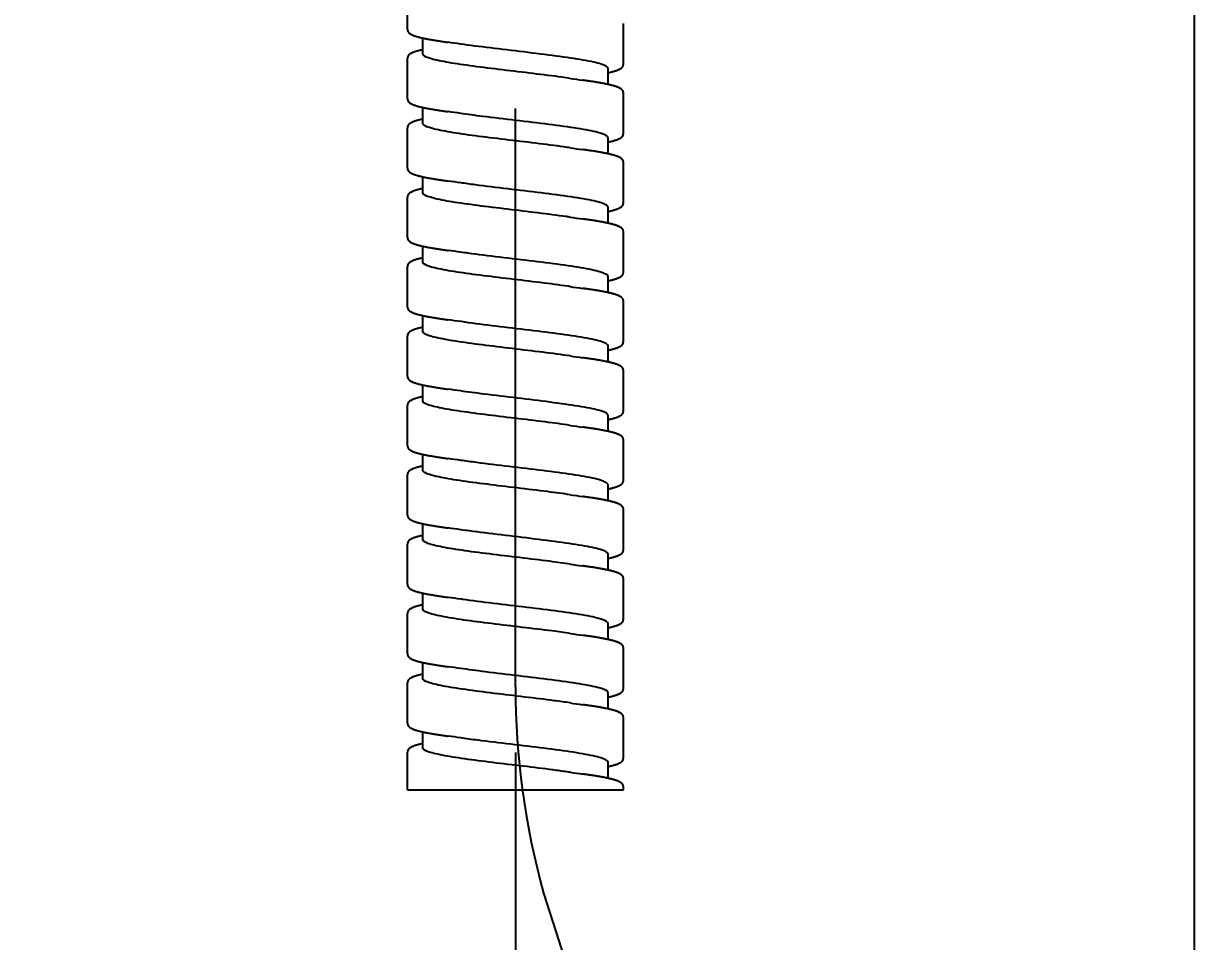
# Model space of a CAD drawing. Header units: millimetres. Extents: x 12827 to 13247, y 6457 to 7051.
# Drawn here: x 12968.85 to 12984.14, y 6564.53 to 6576.44 of the extents above; entities that cross this region are included whole.
import ezdxf

# ---------------------------------------------------------------- set-up
doc = ezdxf.new("R2010")
doc.units = ezdxf.units.MM
doc.header["$LTSCALE"] = 10
doc.linetypes.add('CENTER2', pattern=[1.125, 0.75, -0.125, 0.125, -0.125])
doc.layers.add('CENTER', color=1, linetype='CENTER2')
doc.layers.add('DWG', color=7, linetype='Continuous')
doc.styles.add('GHS', font='romans.shx', dxfattribs={"height": 3.5, "bigfont": 'ghs.shx'})
doc.dimstyles.new('LEE', dxfattribs={"dimtxt": 3.5, "dimasz": 3.5, "dimexe": 2, "dimexo": 1, "dimgap": 1, "dimtad": 1, "dimdec": 4, "dimdsep": 46, "dimtxsty": 'GHS', "dimcen": 0, "dimclrd": 2, "dimclre": 2, "dimclrt": 2, "dimadec": 0, "dimazin": 0, "dimtfac": 1, "dimtdec": 4, "dimtmove": 0, "dimatfit": 3, "dimfxl": 0, "dimlwd": -1, "dimlwe": -1, "dimarcsym": 0})

# ---------------------------------------------------------------- blocks, each defined once
blk = doc.blocks.new('A$C73EE1291')
at = {"layer": 'DWG'}
for p, q in [((23.154, 39.278), (23.154, 39.804)), ((25.954, 38.828), (25.954, 39.354)), ((23.354, 38.959), (23.354, 39.167)), ((23.154, 38.378), (23.154, 38.904)), ((25.754, 38.565), (25.754, 38.774)), ((25.954, 37.928), (25.954, 38.454)), ((23.354, 38.059), (23.354, 38.267)), ((23.154, 37.478), (23.154, 38.004)), ((25.754, 37.665), (25.754, 37.874)), ((25.954, 37.028), (25.954, 37.554)), ((23.354, 37.159), (23.354, 37.367)), ((23.154, 36.578), (23.154, 37.104)), ((25.754, 36.765), (25.754, 36.974)), ((25.954, 36.128), (25.954, 36.654)), ((23.354, 36.259), (23.354, 36.467)), ((23.154, 35.678), (23.154, 36.204)), ((25.754, 35.865), (25.754, 36.074)), ((25.954, 35.228), (25.954, 35.754)), ((23.354, 35.359), (23.354, 35.567)), ((23.154, 34.778), (23.154, 35.304)), ((25.754, 34.965), (25.754, 35.174)), ((25.954, 34.328), (25.954, 34.854)), ((23.354, 34.459), (23.354, 34.667)), ((23.154, 33.878), (23.154, 34.404)), ((25.754, 34.065), (25.754, 34.274)), ((25.954, 33.428), (25.954, 33.954)), ((23.354, 33.559), (23.354, 33.767)), ((23.154, 32.978), (23.154, 33.504)), ((25.754, 33.165), (25.754, 33.374)), ((25.954, 32.528), (25.954, 33.054)), ((23.354, 32.659), (23.354, 32.867)), ((23.154, 32.078), (23.154, 32.604)), ((25.754, 32.265), (25.754, 32.474)), ((25.954, 31.628), (25.954, 32.154)), ((23.354, 31.759), (23.354, 31.967)), ((23.154, 31.178), (23.154, 31.704)), ((25.754, 31.365), (25.754, 31.574)), ((25.954, 30.728), (25.954, 31.254)), ((23.354, 30.859), (23.354, 31.067)), ((23.154, 30.278), (23.154, 30.804)), ((25.754, 30.465), (25.754, 30.674)), ((25.954, 29.828), (25.954, 30.354)), ((23.354, 29.959), (23.354, 30.167)), ((23.154, 29.416), (23.154, 29.904)), ((25.754, 29.565), (25.754, 29.774)), ((23.154, 29.416), (25.954, 29.416)), ((25.954, 29.416), (25.954, 29.454))]:
    blk.add_line(p, q, dxfattribs=at)
for centre, start, end in [((21.664, 24.322), 81.6011, 82.2336), ((27.443, 53.41), 261.6011, 262.2336), ((21.664, 23.422), 81.6011, 82.2336), ((27.443, 52.51), 261.6011, 262.2336), ((21.664, 22.522), 81.6011, 82.2336), ((27.443, 51.61), 261.6011, 262.2336), ((21.664, 21.622), 81.6011, 82.2336), ((27.443, 50.71), 261.6011, 262.2336), ((21.664, 20.722), 81.6011, 82.2336), ((27.443, 49.81), 261.6011, 262.2336), ((21.664, 19.822), 81.6011, 82.2336), ((27.443, 48.91), 261.6011, 262.2336), ((21.664, 18.922), 81.6011, 82.2336), ((27.443, 48.01), 261.6011, 262.2336), ((21.664, 18.022), 81.6011, 82.2336), ((27.443, 47.11), 261.6011, 262.2336), ((21.664, 17.122), 81.6011, 82.2336), ((27.443, 46.21), 261.6011, 262.2336), ((21.664, 16.222), 81.6011, 82.2336), ((27.443, 45.31), 261.6011, 262.2336), ((21.664, 15.322), 81.6011, 82.2336), ((27.443, 44.41), 261.6011, 262.2336)]:
    blk.add_arc(centre, 14.927, start, end, dxfattribs=at)
for points, degree, knots in [([(23.154, 39.278), (23.154, 39.271), (23.156, 39.264), (23.158, 39.258), (23.16, 39.252), (23.163, 39.247), (23.167, 39.242), (23.171, 39.237), (23.177, 39.231), (23.183, 39.226), (23.19, 39.221), (23.197, 39.217), (23.204, 39.213), (23.215, 39.208), (23.226, 39.203), (23.239, 39.198), (23.252, 39.194), (23.266, 39.189), (23.281, 39.185), (23.297, 39.18), (23.314, 39.176), (23.332, 39.172), (23.351, 39.167), (23.371, 39.163), (23.391, 39.159), (23.411, 39.155), (23.431, 39.151), (23.453, 39.148), (23.476, 39.144), (23.499, 39.14), (23.523, 39.136), (23.548, 39.132), (23.573, 39.128), (23.599, 39.124), (23.626, 39.12), (23.653, 39.116), (23.681, 39.112)], 1, [0, 0, 0.098664, 0.197327, 0.295991, 0.394654, 0.493318, 0.591981, 0.690645, 0.844484, 0.998323, 1.152163, 1.306002, 1.459841, 1.661124, 1.862406, 2.063689, 2.264972, 2.466254, 2.667537, 2.868819, 3.070102, 3.271384, 3.472667, 3.673949, 3.858157, 4.042364, 4.226571, 4.410778, 4.594985, 4.779192, 4.963399, 5.147606, 5.331813, 5.516021, 5.700228, 5.884435, 6.068642, 6.068642]), ([(23.354, 39.015), (23.351, 39.015), (23.335, 39.011), (23.32, 39.008), (23.305, 39.004), (23.291, 39), (23.277, 38.997), (23.264, 38.993), (23.252, 38.989), (23.241, 38.985), (23.23, 38.981), (23.22, 38.977), (23.211, 38.973), (23.194, 38.964), (23.179, 38.954), (23.166, 38.941), (23.157, 38.925), (23.154, 38.904)], 1, [2.573214, 2.573214, 2.597093, 2.768839, 2.940585, 3.112331, 3.284077, 3.455823, 3.627569, 3.799315, 3.971061, 4.142807, 4.314553, 4.486299, 4.801838, 5.117377, 5.432917, 5.748456, 6.063995, 6.063995]), ([(25.754, 38.774), (25.754, 38.775), (25.752, 38.793), (25.69, 38.829), (25.451, 38.881), (25.093, 38.933), (24.665, 38.986), (24.224, 39.038), (23.96, 39.072), (23.844, 39.089)], 3, [70.685835, 70.685835, 70.685835, 70.685835, 70.707924, 71.072398, 71.436872, 71.801346, 72.165819, 72.530293, 72.889126, 72.889126, 72.889126, 72.889126]), ([(25.263, 38.643), (25.228, 38.648), (25.081, 38.669), (24.788, 38.706), (24.384, 38.754), (23.999, 38.801), (23.674, 38.849), (23.446, 38.896), (23.363, 38.933), (23.354, 38.954), (23.354, 38.959)], 3, [71.624136, 71.624136, 71.624136, 71.624136, 71.731538, 72.063629, 72.395719, 72.72781, 73.0599, 73.391991, 73.724081, 73.827427, 73.827427, 73.827427, 73.827427]), ([(25.754, 38.717), (25.756, 38.717), (25.772, 38.721), (25.788, 38.725), (25.803, 38.728), (25.817, 38.732), (25.83, 38.736), (25.843, 38.74), (25.855, 38.743), (25.867, 38.747), (25.877, 38.751), (25.887, 38.756), (25.897, 38.76), (25.913, 38.768), (25.929, 38.779), (25.942, 38.791), (25.95, 38.808), (25.954, 38.828)], 1, [2.573214, 2.573214, 2.597071, 2.768817, 2.940563, 3.112309, 3.284055, 3.455801, 3.627547, 3.799293, 3.971038, 4.142784, 4.31453, 4.486276, 4.80182, 5.117364, 5.432908, 5.748451, 6.063995, 6.063995]), ([(25.954, 38.454), (25.953, 38.461), (25.952, 38.468), (25.95, 38.474), (25.947, 38.48), (25.944, 38.486), (25.941, 38.491), (25.937, 38.495), (25.931, 38.501), (25.925, 38.506), (25.918, 38.511), (25.911, 38.515), (25.903, 38.519), (25.893, 38.525), (25.881, 38.529), (25.869, 38.534), (25.856, 38.539), (25.841, 38.543), (25.826, 38.548), (25.81, 38.552), (25.793, 38.556), (25.775, 38.561), (25.756, 38.565), (25.736, 38.569), (25.717, 38.573), (25.697, 38.577), (25.676, 38.581), (25.654, 38.585), (25.632, 38.589), (25.609, 38.593), (25.585, 38.597), (25.56, 38.601), (25.534, 38.604), (25.508, 38.608), (25.482, 38.612), (25.454, 38.616), (25.426, 38.62)], 1, [0, 0, 0.098664, 0.197327, 0.295991, 0.394655, 0.493318, 0.591982, 0.690645, 0.844485, 0.998324, 1.152164, 1.306003, 1.459842, 1.661125, 1.862408, 2.063691, 2.264973, 2.466256, 2.667539, 2.868821, 3.070104, 3.271387, 3.47267, 3.673952, 3.858159, 4.042366, 4.226573, 4.41078, 4.594987, 4.779194, 4.963401, 5.147607, 5.331814, 5.516021, 5.700228, 5.884435, 6.068642, 6.068642]), ([(23.154, 38.378), (23.154, 38.371), (23.156, 38.364), (23.158, 38.358), (23.16, 38.352), (23.163, 38.347), (23.167, 38.342), (23.171, 38.337), (23.177, 38.331), (23.183, 38.326), (23.19, 38.321), (23.197, 38.317), (23.204, 38.313), (23.215, 38.308), (23.226, 38.303), (23.239, 38.298), (23.252, 38.294), (23.266, 38.289), (23.281, 38.285), (23.297, 38.28), (23.314, 38.276), (23.332, 38.272), (23.351, 38.267), (23.371, 38.263), (23.391, 38.259), (23.411, 38.255), (23.431, 38.251), (23.453, 38.248), (23.476, 38.244), (23.499, 38.24), (23.523, 38.236), (23.548, 38.232), (23.573, 38.228), (23.599, 38.224), (23.626, 38.22), (23.653, 38.216), (23.681, 38.212)], 1, [0, 0, 0.098664, 0.197327, 0.295991, 0.394654, 0.493318, 0.591981, 0.690645, 0.844484, 0.998323, 1.152163, 1.306002, 1.459841, 1.661124, 1.862407, 2.063689, 2.264972, 2.466254, 2.667537, 2.86882, 3.070102, 3.271385, 3.472667, 3.67395, 3.858157, 4.042364, 4.226571, 4.410778, 4.594985, 4.779192, 4.963399, 5.147606, 5.331814, 5.516021, 5.700228, 5.884435, 6.068642, 6.068642]), ([(23.354, 38.115), (23.351, 38.115), (23.335, 38.111), (23.32, 38.108), (23.305, 38.104), (23.291, 38.1), (23.277, 38.097), (23.264, 38.093), (23.252, 38.089), (23.241, 38.085), (23.23, 38.081), (23.22, 38.077), (23.211, 38.073), (23.194, 38.064), (23.179, 38.054), (23.166, 38.041), (23.157, 38.025), (23.154, 38.004)], 1, [2.573214, 2.573214, 2.597095, 2.768841, 2.940587, 3.112333, 3.284078, 3.455824, 3.62757, 3.799316, 3.971062, 4.142808, 4.314554, 4.4863, 4.801839, 5.117378, 5.432917, 5.748456, 6.063995, 6.063995]), ([(25.754, 37.874), (25.754, 37.879), (25.743, 37.902), (25.646, 37.942), (25.374, 37.994), (24.995, 38.046), (24.558, 38.098), (24.158, 38.146), (23.932, 38.176), (23.844, 38.189)], 3, [64.402649, 64.402649, 64.402649, 64.402649, 64.511869, 64.876343, 65.240817, 65.60529, 65.969764, 66.334238, 66.605941, 66.605941, 66.605941, 66.605941]), ([(25.263, 37.743), (25.237, 37.747), (25.1, 37.767), (24.82, 37.802), (24.416, 37.85), (24.028, 37.897), (23.697, 37.945), (23.46, 37.993), (23.366, 38.03), (23.354, 38.052), (23.354, 38.059)], 3, [65.340951, 65.340951, 65.340951, 65.340951, 65.42182, 65.75391, 66.086001, 66.418091, 66.750182, 67.082272, 67.414362, 67.544242, 67.544242, 67.544242, 67.544242]), ([(25.754, 37.817), (25.756, 37.817), (25.772, 37.821), (25.788, 37.825), (25.803, 37.828), (25.817, 37.832), (25.83, 37.836), (25.843, 37.84), (25.855, 37.843), (25.867, 37.847), (25.877, 37.851), (25.887, 37.856), (25.897, 37.86), (25.913, 37.868), (25.929, 37.879), (25.942, 37.891), (25.95, 37.908), (25.954, 37.928)], 1, [2.573214, 2.573214, 2.597069, 2.768815, 2.940561, 3.112307, 3.284053, 3.455799, 3.627545, 3.799291, 3.971037, 4.142783, 4.314529, 4.486275, 4.801819, 5.117363, 5.432907, 5.748451, 6.063995, 6.063995]), ([(25.954, 37.554), (25.953, 37.561), (25.952, 37.568), (25.95, 37.574), (25.947, 37.58), (25.944, 37.586), (25.941, 37.591), (25.937, 37.595), (25.931, 37.601), (25.925, 37.606), (25.918, 37.611), (25.911, 37.615), (25.903, 37.619), (25.893, 37.625), (25.881, 37.629), (25.869, 37.634), (25.856, 37.639), (25.841, 37.643), (25.826, 37.648), (25.81, 37.652), (25.793, 37.656), (25.775, 37.661), (25.756, 37.665), (25.736, 37.669), (25.717, 37.673), (25.697, 37.677), (25.676, 37.681), (25.654, 37.685), (25.632, 37.689), (25.609, 37.693), (25.585, 37.697), (25.56, 37.701), (25.534, 37.704), (25.508, 37.708), (25.482, 37.712), (25.454, 37.716), (25.426, 37.72)], 1, [0, 0, 0.098664, 0.197327, 0.295991, 0.394654, 0.493318, 0.591982, 0.690645, 0.844485, 0.998324, 1.152163, 1.306003, 1.459842, 1.661125, 1.862408, 2.06369, 2.264973, 2.466256, 2.667538, 2.868821, 3.070104, 3.271387, 3.472669, 3.673952, 3.858159, 4.042366, 4.226573, 4.41078, 4.594987, 4.779193, 4.9634, 5.147607, 5.331814, 5.516021, 5.700228, 5.884435, 6.068642, 6.068642]), ([(23.154, 37.478), (23.154, 37.471), (23.156, 37.464), (23.158, 37.458), (23.16, 37.452), (23.163, 37.447), (23.167, 37.442), (23.171, 37.437), (23.177, 37.431), (23.183, 37.426), (23.19, 37.421), (23.197, 37.417), (23.204, 37.413), (23.215, 37.408), (23.226, 37.403), (23.239, 37.398), (23.252, 37.394), (23.266, 37.389), (23.281, 37.385), (23.297, 37.38), (23.314, 37.376), (23.332, 37.372), (23.351, 37.367), (23.371, 37.363), (23.391, 37.359), (23.411, 37.355), (23.431, 37.351), (23.453, 37.348), (23.476, 37.344), (23.499, 37.34), (23.523, 37.336), (23.548, 37.332), (23.573, 37.328), (23.599, 37.324), (23.626, 37.32), (23.653, 37.316), (23.681, 37.312)], 1, [0, 0, 0.098664, 0.197327, 0.295991, 0.394654, 0.493318, 0.591981, 0.690645, 0.844484, 0.998324, 1.152163, 1.306002, 1.459842, 1.661124, 1.862407, 2.063689, 2.264972, 2.466255, 2.667537, 2.86882, 3.070103, 3.271385, 3.472668, 3.67395, 3.858157, 4.042364, 4.226571, 4.410779, 4.594986, 4.779193, 4.9634, 5.147607, 5.331814, 5.516021, 5.700228, 5.884435, 6.068642, 6.068642]), ([(23.354, 37.215), (23.351, 37.215), (23.335, 37.211), (23.32, 37.208), (23.305, 37.204), (23.291, 37.2), (23.277, 37.197), (23.264, 37.193), (23.252, 37.189), (23.241, 37.185), (23.23, 37.181), (23.22, 37.177), (23.211, 37.173), (23.194, 37.164), (23.179, 37.154), (23.166, 37.141), (23.157, 37.125), (23.154, 37.104)], 1, [2.573213, 2.573213, 2.597096, 2.768842, 2.940588, 3.112334, 3.28408, 3.455826, 3.627571, 3.799317, 3.971063, 4.142809, 4.314555, 4.486301, 4.80184, 5.117379, 5.432918, 5.748456, 6.063995, 6.063995]), ([(25.754, 36.974), (25.754, 36.983), (25.732, 37.01), (25.593, 37.054), (25.292, 37.106), (24.894, 37.158), (24.451, 37.211), (24.093, 37.254), (23.904, 37.28), (23.844, 37.289)], 3, [58.119464, 58.119464, 58.119464, 58.119464, 58.315814, 58.680287, 59.044761, 59.409235, 59.773709, 60.138183, 60.322756, 60.322756, 60.322756, 60.322756]), ([(25.263, 36.843), (25.246, 36.846), (25.118, 36.864), (24.851, 36.898), (24.449, 36.946), (24.057, 36.994), (23.72, 37.041), (23.474, 37.089), (23.369, 37.128), (23.354, 37.151), (23.354, 37.159)], 3, [59.057765, 59.057765, 59.057765, 59.057765, 59.112101, 59.444191, 59.776282, 60.108372, 60.440463, 60.772553, 61.104644, 61.261057, 61.261057, 61.261057, 61.261057]), ([(25.754, 36.917), (25.756, 36.917), (25.772, 36.921), (25.788, 36.925), (25.803, 36.928), (25.817, 36.932), (25.83, 36.936), (25.843, 36.94), (25.855, 36.943), (25.867, 36.947), (25.877, 36.951), (25.887, 36.956), (25.897, 36.96), (25.913, 36.968), (25.929, 36.979), (25.942, 36.991), (25.95, 37.008), (25.954, 37.028)], 1, [2.573214, 2.573214, 2.597068, 2.768814, 2.94056, 3.112306, 3.284052, 3.455798, 3.627544, 3.79929, 3.971036, 4.142782, 4.314528, 4.486274, 4.801818, 5.117362, 5.432907, 5.748451, 6.063995, 6.063995]), ([(25.954, 36.654), (25.953, 36.661), (25.952, 36.668), (25.95, 36.674), (25.947, 36.68), (25.944, 36.686), (25.941, 36.691), (25.937, 36.695), (25.931, 36.701), (25.925, 36.706), (25.918, 36.711), (25.911, 36.715), (25.903, 36.719), (25.893, 36.725), (25.881, 36.729), (25.869, 36.734), (25.856, 36.739), (25.841, 36.743), (25.826, 36.748), (25.81, 36.752), (25.793, 36.756), (25.775, 36.761), (25.756, 36.765), (25.736, 36.769), (25.717, 36.773), (25.697, 36.777), (25.676, 36.781), (25.654, 36.785), (25.632, 36.789), (25.609, 36.793), (25.585, 36.797), (25.56, 36.801), (25.534, 36.804), (25.508, 36.808), (25.482, 36.812), (25.454, 36.816), (25.426, 36.82)], 1, [0, 0, 0.098664, 0.197327, 0.295991, 0.394654, 0.493318, 0.591982, 0.690645, 0.844485, 0.998324, 1.152163, 1.306003, 1.459842, 1.661125, 1.862407, 2.06369, 2.264973, 2.466255, 2.667538, 2.868821, 3.070104, 3.271386, 3.472669, 3.673952, 3.858159, 4.042365, 4.226572, 4.410779, 4.594986, 4.779193, 4.9634, 5.147607, 5.331814, 5.516021, 5.700228, 5.884435, 6.068642, 6.068642]), ([(23.154, 36.578), (23.154, 36.571), (23.156, 36.564), (23.158, 36.558), (23.16, 36.552), (23.163, 36.547), (23.167, 36.542), (23.171, 36.537), (23.177, 36.531), (23.183, 36.526), (23.19, 36.521), (23.197, 36.517), (23.204, 36.513), (23.215, 36.508), (23.226, 36.503), (23.239, 36.498), (23.252, 36.494), (23.266, 36.489), (23.281, 36.485), (23.297, 36.48), (23.314, 36.476), (23.332, 36.472), (23.351, 36.467), (23.371, 36.463), (23.391, 36.459), (23.411, 36.455), (23.431, 36.451), (23.453, 36.448), (23.476, 36.444), (23.499, 36.44), (23.523, 36.436), (23.548, 36.432), (23.573, 36.428), (23.599, 36.424), (23.626, 36.42), (23.653, 36.416), (23.681, 36.412)], 1, [0, 0, 0.098664, 0.197327, 0.295991, 0.394654, 0.493318, 0.591981, 0.690645, 0.844484, 0.998324, 1.152163, 1.306002, 1.459842, 1.661124, 1.862407, 2.06369, 2.264972, 2.466255, 2.667538, 2.86882, 3.070103, 3.271386, 3.472668, 3.673951, 3.858158, 4.042365, 4.226572, 4.410779, 4.594986, 4.779193, 4.9634, 5.147607, 5.331814, 5.516021, 5.700228, 5.884435, 6.068642, 6.068642]), ([(23.354, 36.315), (23.351, 36.315), (23.335, 36.311), (23.32, 36.308), (23.305, 36.304), (23.291, 36.3), (23.277, 36.297), (23.264, 36.293), (23.252, 36.289), (23.241, 36.285), (23.23, 36.281), (23.22, 36.277), (23.211, 36.273), (23.194, 36.264), (23.179, 36.254), (23.166, 36.241), (23.157, 36.225), (23.154, 36.204)], 1, [2.573214, 2.573214, 2.597066, 2.768812, 2.940558, 3.112304, 3.28405, 3.455796, 3.627542, 3.799288, 3.971034, 4.14278, 4.314526, 4.486272, 4.801816, 5.117361, 5.432906, 5.74845, 6.063995, 6.063995]), ([(25.263, 35.943), (25.254, 35.944), (25.137, 35.962), (24.883, 35.995), (24.481, 36.042), (24.087, 36.09), (23.744, 36.137), (23.49, 36.185), (23.373, 36.225), (23.354, 36.25), (23.354, 36.259)], 3, [52.77458, 52.77458, 52.77458, 52.77458, 52.802382, 53.134473, 53.466563, 53.798654, 54.130744, 54.462835, 54.794925, 54.977871, 54.977871, 54.977871, 54.977871]), ([(25.754, 36.074), (25.754, 36.087), (25.717, 36.118), (25.532, 36.167), (25.204, 36.219), (24.79, 36.271), (24.345, 36.323), (24.03, 36.363), (23.876, 36.385), (23.844, 36.389)], 3, [51.836279, 51.836279, 51.836279, 51.836279, 52.119758, 52.484232, 52.848706, 53.21318, 53.577654, 53.942128, 54.03957, 54.03957, 54.03957, 54.03957]), ([(25.754, 36.017), (25.756, 36.017), (25.772, 36.021), (25.788, 36.025), (25.803, 36.028), (25.817, 36.032), (25.83, 36.036), (25.843, 36.04), (25.855, 36.043), (25.867, 36.047), (25.877, 36.051), (25.887, 36.056), (25.897, 36.06), (25.913, 36.068), (25.929, 36.079), (25.942, 36.091), (25.95, 36.108), (25.954, 36.128)], 1, [2.573214, 2.573214, 2.597067, 2.768813, 2.940559, 3.112305, 3.284051, 3.455797, 3.627542, 3.799288, 3.971034, 4.14278, 4.314526, 4.486272, 4.801817, 5.117361, 5.432906, 5.748451, 6.063995, 6.063995]), ([(25.954, 35.754), (25.953, 35.761), (25.952, 35.768), (25.95, 35.774), (25.947, 35.78), (25.944, 35.786), (25.941, 35.791), (25.937, 35.795), (25.931, 35.801), (25.925, 35.806), (25.918, 35.811), (25.911, 35.815), (25.903, 35.819), (25.893, 35.825), (25.881, 35.829), (25.869, 35.834), (25.856, 35.839), (25.841, 35.843), (25.826, 35.848), (25.81, 35.852), (25.793, 35.856), (25.775, 35.861), (25.756, 35.865), (25.736, 35.869), (25.717, 35.873), (25.697, 35.877), (25.676, 35.881), (25.654, 35.885), (25.632, 35.889), (25.609, 35.893), (25.585, 35.897), (25.56, 35.901), (25.534, 35.904), (25.508, 35.908), (25.482, 35.912), (25.454, 35.916), (25.426, 35.92)], 1, [0, 0, 0.098664, 0.197327, 0.295991, 0.394654, 0.493318, 0.591981, 0.690645, 0.844484, 0.998324, 1.152163, 1.306003, 1.459842, 1.661125, 1.862407, 2.06369, 2.264973, 2.466255, 2.667538, 2.86882, 3.070103, 3.271386, 3.472668, 3.673951, 3.858158, 4.042365, 4.226572, 4.410779, 4.594986, 4.779193, 4.9634, 5.147607, 5.331814, 5.516021, 5.700228, 5.884435, 6.068642, 6.068642]), ([(23.154, 35.678), (23.154, 35.671), (23.156, 35.664), (23.158, 35.658), (23.16, 35.652), (23.163, 35.647), (23.167, 35.642), (23.171, 35.637), (23.177, 35.631), (23.183, 35.626), (23.19, 35.621), (23.197, 35.617), (23.204, 35.613), (23.215, 35.608), (23.226, 35.603), (23.239, 35.598), (23.252, 35.594), (23.266, 35.589), (23.281, 35.585), (23.297, 35.58), (23.314, 35.576), (23.332, 35.572), (23.351, 35.567), (23.371, 35.563), (23.391, 35.559), (23.411, 35.555), (23.431, 35.551), (23.453, 35.548), (23.476, 35.544), (23.499, 35.54), (23.523, 35.536), (23.548, 35.532), (23.573, 35.528), (23.599, 35.524), (23.626, 35.52), (23.653, 35.516), (23.681, 35.512)], 1, [0, 0, 0.098664, 0.197327, 0.295991, 0.394654, 0.493318, 0.591982, 0.690645, 0.844484, 0.998324, 1.152163, 1.306003, 1.459842, 1.661125, 1.862407, 2.06369, 2.264973, 2.466255, 2.667538, 2.868821, 3.070103, 3.271386, 3.472669, 3.673951, 3.858158, 4.042365, 4.226572, 4.410779, 4.594986, 4.779193, 4.9634, 5.147607, 5.331814, 5.516021, 5.700228, 5.884435, 6.068642, 6.068642]), ([(23.354, 35.415), (23.351, 35.415), (23.335, 35.411), (23.32, 35.408), (23.305, 35.404), (23.291, 35.4), (23.277, 35.397), (23.264, 35.393), (23.252, 35.389), (23.241, 35.385), (23.23, 35.381), (23.22, 35.377), (23.211, 35.373), (23.194, 35.364), (23.179, 35.354), (23.166, 35.341), (23.157, 35.325), (23.154, 35.304)], 1, [2.573214, 2.573214, 2.597067, 2.768813, 2.940559, 3.112305, 3.284051, 3.455797, 3.627543, 3.799289, 3.971035, 4.142781, 4.314527, 4.486273, 4.801817, 5.117362, 5.432906, 5.748451, 6.063995, 6.063995]), ([(25.263, 35.043), (25.263, 35.043), (25.155, 35.059), (24.914, 35.091), (24.513, 35.138), (24.117, 35.186), (23.769, 35.234), (23.506, 35.281), (23.376, 35.323), (23.354, 35.349), (23.354, 35.359)], 3, [46.491395, 46.491395, 46.491395, 46.491395, 46.492664, 46.824754, 47.156845, 47.488935, 47.821026, 48.153116, 48.485206, 48.694686, 48.694686, 48.694686, 48.694686]), ([(25.754, 35.174), (25.754, 35.174), (25.753, 35.192), (25.697, 35.227), (25.464, 35.279), (25.111, 35.331), (24.684, 35.383), (24.241, 35.436), (23.969, 35.471), (23.848, 35.489), (23.844, 35.489)], 3, [45.553093, 45.553093, 45.553093, 45.553093, 45.559229, 45.923703, 46.288177, 46.652651, 47.017125, 47.381599, 47.746072, 47.756385, 47.756385, 47.756385, 47.756385]), ([(25.754, 35.117), (25.756, 35.117), (25.772, 35.121), (25.788, 35.125), (25.803, 35.128), (25.817, 35.132), (25.83, 35.136), (25.843, 35.14), (25.855, 35.143), (25.867, 35.147), (25.877, 35.151), (25.887, 35.156), (25.897, 35.16), (25.913, 35.168), (25.929, 35.179), (25.942, 35.191), (25.95, 35.208), (25.954, 35.228)], 1, [2.573214, 2.573214, 2.597065, 2.768811, 2.940557, 3.112303, 3.284049, 3.455795, 3.627541, 3.799287, 3.971033, 4.142779, 4.314525, 4.486271, 4.801816, 5.117361, 5.432906, 5.74845, 6.063995, 6.063995]), ([(25.954, 34.854), (25.953, 34.861), (25.952, 34.868), (25.95, 34.874), (25.947, 34.88), (25.944, 34.886), (25.941, 34.891), (25.937, 34.895), (25.931, 34.901), (25.925, 34.906), (25.918, 34.911), (25.911, 34.915), (25.903, 34.919), (25.893, 34.925), (25.881, 34.929), (25.869, 34.934), (25.856, 34.939), (25.841, 34.943), (25.826, 34.948), (25.81, 34.952), (25.793, 34.956), (25.775, 34.961), (25.756, 34.965), (25.736, 34.969), (25.717, 34.973), (25.697, 34.977), (25.676, 34.981), (25.654, 34.985), (25.632, 34.989), (25.609, 34.993), (25.585, 34.997), (25.56, 35.001), (25.534, 35.004), (25.508, 35.008), (25.482, 35.012), (25.454, 35.016), (25.426, 35.02)], 1, [0, 0, 0.098664, 0.197327, 0.295991, 0.394654, 0.493318, 0.591981, 0.690645, 0.844484, 0.998324, 1.152163, 1.306002, 1.459842, 1.661124, 1.862407, 2.06369, 2.264972, 2.466255, 2.667538, 2.86882, 3.070103, 3.271385, 3.472668, 3.673951, 3.858158, 4.042365, 4.226572, 4.410779, 4.594986, 4.779193, 4.9634, 5.147607, 5.331814, 5.516021, 5.700228, 5.884435, 6.068642, 6.068642]), ([(23.154, 34.778), (23.154, 34.771), (23.156, 34.764), (23.158, 34.758), (23.16, 34.752), (23.163, 34.747), (23.167, 34.742), (23.171, 34.737), (23.177, 34.731), (23.183, 34.726), (23.19, 34.721), (23.197, 34.717), (23.204, 34.713), (23.215, 34.708), (23.226, 34.703), (23.239, 34.698), (23.252, 34.694), (23.266, 34.689), (23.281, 34.685), (23.297, 34.68), (23.314, 34.676), (23.332, 34.672), (23.351, 34.667), (23.371, 34.663), (23.391, 34.659), (23.411, 34.655), (23.431, 34.651), (23.453, 34.648), (23.476, 34.644), (23.499, 34.64), (23.523, 34.636), (23.548, 34.632), (23.573, 34.628), (23.599, 34.624), (23.626, 34.62), (23.653, 34.616), (23.681, 34.612)], 1, [0, 0, 0.098664, 0.197327, 0.295991, 0.394654, 0.493318, 0.591982, 0.690645, 0.844485, 0.998324, 1.152163, 1.306003, 1.459842, 1.661125, 1.862407, 2.06369, 2.264973, 2.466256, 2.667538, 2.868821, 3.070104, 3.271386, 3.472669, 3.673952, 3.858159, 4.042366, 4.226573, 4.410779, 4.594986, 4.779193, 4.9634, 5.147607, 5.331814, 5.516021, 5.700228, 5.884435, 6.068642, 6.068642]), ([(25.754, 34.274), (25.754, 34.278), (25.745, 34.3), (25.654, 34.339), (25.389, 34.391), (25.013, 34.444), (24.578, 34.496), (24.17, 34.544), (23.937, 34.576), (23.844, 34.589)], 3, [39.269908, 39.269908, 39.269908, 39.269908, 39.363174, 39.727648, 40.092122, 40.456596, 40.82107, 41.185543, 41.4732, 41.4732, 41.4732, 41.4732]), ([(23.354, 34.515), (23.351, 34.515), (23.335, 34.511), (23.32, 34.508), (23.305, 34.504), (23.291, 34.5), (23.277, 34.497), (23.264, 34.493), (23.252, 34.489), (23.241, 34.485), (23.23, 34.481), (23.22, 34.477), (23.211, 34.473), (23.194, 34.464), (23.179, 34.454), (23.166, 34.441), (23.157, 34.425), (23.154, 34.404)], 1, [2.573214, 2.573214, 2.597068, 2.768814, 2.94056, 3.112306, 3.284052, 3.455798, 3.627544, 3.79929, 3.971036, 4.142782, 4.314528, 4.486274, 4.801818, 5.117363, 5.432907, 5.748451, 6.063995, 6.063995]), ([(25.263, 34.143), (25.164, 34.158), (24.935, 34.188), (24.546, 34.235), (24.148, 34.282), (23.794, 34.33), (23.523, 34.377), (23.381, 34.42), (23.354, 34.447), (23.354, 34.459)], 3, [40.208209, 40.208209, 40.208209, 40.208209, 40.515036, 40.847126, 41.179216, 41.511307, 41.843397, 42.175488, 42.411501, 42.411501, 42.411501, 42.411501]), ([(25.754, 34.217), (25.756, 34.217), (25.772, 34.221), (25.788, 34.225), (25.803, 34.228), (25.817, 34.232), (25.83, 34.236), (25.843, 34.24), (25.855, 34.243), (25.867, 34.247), (25.877, 34.251), (25.887, 34.256), (25.897, 34.26), (25.913, 34.268), (25.929, 34.279), (25.942, 34.291), (25.95, 34.308), (25.954, 34.328)], 1, [2.573213, 2.573213, 2.597096, 2.768841, 2.940587, 3.112333, 3.284079, 3.455825, 3.627571, 3.799317, 3.971063, 4.142809, 4.314555, 4.486301, 4.80184, 5.117378, 5.432917, 5.748456, 6.063995, 6.063995]), ([(25.954, 33.954), (25.953, 33.961), (25.952, 33.968), (25.95, 33.974), (25.947, 33.98), (25.944, 33.986), (25.941, 33.991), (25.937, 33.995), (25.931, 34.001), (25.925, 34.006), (25.918, 34.011), (25.911, 34.015), (25.903, 34.019), (25.893, 34.025), (25.881, 34.029), (25.869, 34.034), (25.856, 34.039), (25.841, 34.043), (25.826, 34.048), (25.81, 34.052), (25.793, 34.056), (25.775, 34.061), (25.756, 34.065), (25.736, 34.069), (25.717, 34.073), (25.697, 34.077), (25.676, 34.081), (25.654, 34.085), (25.632, 34.089), (25.609, 34.093), (25.585, 34.097), (25.56, 34.101), (25.534, 34.104), (25.508, 34.108), (25.482, 34.112), (25.454, 34.116), (25.426, 34.12)], 1, [0, 0, 0.098664, 0.197327, 0.295991, 0.394654, 0.493318, 0.591981, 0.690645, 0.844484, 0.998324, 1.152163, 1.306002, 1.459842, 1.661124, 1.862407, 2.063689, 2.264972, 2.466255, 2.667537, 2.86882, 3.070102, 3.271385, 3.472668, 3.67395, 3.858157, 4.042364, 4.226571, 4.410778, 4.594985, 4.779193, 4.9634, 5.147607, 5.331814, 5.516021, 5.700228, 5.884435, 6.068642, 6.068642]), ([(23.154, 33.878), (23.154, 33.871), (23.156, 33.864), (23.158, 33.858), (23.16, 33.852), (23.163, 33.847), (23.167, 33.842), (23.171, 33.837), (23.177, 33.831), (23.183, 33.826), (23.19, 33.821), (23.197, 33.817), (23.204, 33.813), (23.215, 33.808), (23.226, 33.803), (23.239, 33.798), (23.252, 33.794), (23.266, 33.789), (23.281, 33.785), (23.297, 33.78), (23.314, 33.776), (23.332, 33.772), (23.351, 33.767), (23.371, 33.763), (23.391, 33.759), (23.411, 33.755), (23.431, 33.751), (23.453, 33.748), (23.476, 33.744), (23.499, 33.74), (23.523, 33.736), (23.548, 33.732), (23.573, 33.728), (23.599, 33.724), (23.626, 33.72), (23.653, 33.716), (23.681, 33.712)], 1, [0, 0, 0.098664, 0.197327, 0.295991, 0.394654, 0.493318, 0.591982, 0.690645, 0.844485, 0.998324, 1.152163, 1.306003, 1.459842, 1.661125, 1.862408, 2.06369, 2.264973, 2.466256, 2.667539, 2.868821, 3.070104, 3.271387, 3.472669, 3.673952, 3.858159, 4.042366, 4.226573, 4.41078, 4.594987, 4.779194, 4.9634, 5.147607, 5.331814, 5.516021, 5.700228, 5.884435, 6.068642, 6.068642]), ([(25.754, 33.374), (25.754, 33.382), (25.734, 33.408), (25.603, 33.452), (25.307, 33.504), (24.913, 33.556), (24.471, 33.608), (24.105, 33.653), (23.909, 33.68), (23.844, 33.689)], 3, [32.986723, 32.986723, 32.986723, 32.986723, 33.167119, 33.531593, 33.896067, 34.260541, 34.625014, 34.989488, 35.190014, 35.190014, 35.190014, 35.190014]), ([(23.354, 33.615), (23.351, 33.615), (23.335, 33.611), (23.32, 33.608), (23.305, 33.604), (23.291, 33.6), (23.277, 33.597), (23.264, 33.593), (23.252, 33.589), (23.241, 33.585), (23.23, 33.581), (23.22, 33.577), (23.211, 33.573), (23.194, 33.564), (23.179, 33.554), (23.166, 33.541), (23.157, 33.525), (23.154, 33.504)], 1, [2.573214, 2.573214, 2.59707, 2.768816, 2.940562, 3.112308, 3.284054, 3.4558, 3.627546, 3.799292, 3.971038, 4.142784, 4.314529, 4.486275, 4.801819, 5.117363, 5.432907, 5.748451, 6.063995, 6.063995]), ([(25.263, 33.243), (25.173, 33.256), (24.955, 33.286), (24.578, 33.331), (24.179, 33.378), (23.82, 33.426), (23.541, 33.474), (23.385, 33.518), (23.354, 33.546), (23.354, 33.559)], 3, [33.925024, 33.925024, 33.925024, 33.925024, 34.205317, 34.537407, 34.869498, 35.201588, 35.533679, 35.865769, 36.128316, 36.128316, 36.128316, 36.128316]), ([(25.754, 33.317), (25.756, 33.317), (25.772, 33.321), (25.788, 33.325), (25.803, 33.328), (25.817, 33.332), (25.83, 33.336), (25.843, 33.34), (25.855, 33.343), (25.867, 33.347), (25.877, 33.351), (25.887, 33.356), (25.897, 33.36), (25.913, 33.368), (25.929, 33.379), (25.942, 33.391), (25.95, 33.408), (25.954, 33.428)], 1, [2.573214, 2.573214, 2.597094, 2.76884, 2.940586, 3.112332, 3.284078, 3.455824, 3.62757, 3.799316, 3.971062, 4.142808, 4.314554, 4.4863, 4.801839, 5.117378, 5.432917, 5.748456, 6.063995, 6.063995]), ([(25.954, 33.054), (25.953, 33.061), (25.952, 33.068), (25.95, 33.074), (25.947, 33.08), (25.944, 33.086), (25.941, 33.091), (25.937, 33.095), (25.931, 33.101), (25.925, 33.106), (25.918, 33.111), (25.911, 33.115), (25.903, 33.119), (25.893, 33.125), (25.881, 33.129), (25.869, 33.134), (25.856, 33.139), (25.841, 33.143), (25.826, 33.148), (25.81, 33.152), (25.793, 33.156), (25.775, 33.161), (25.756, 33.165), (25.736, 33.169), (25.717, 33.173), (25.697, 33.177), (25.676, 33.181), (25.654, 33.185), (25.632, 33.189), (25.609, 33.193), (25.585, 33.197), (25.56, 33.201), (25.534, 33.204), (25.508, 33.208), (25.482, 33.212), (25.454, 33.216), (25.426, 33.22)], 1, [0, 0, 0.098664, 0.197327, 0.295991, 0.394654, 0.493318, 0.591981, 0.690645, 0.844484, 0.998323, 1.152163, 1.306002, 1.459841, 1.661124, 1.862407, 2.063689, 2.264972, 2.466254, 2.667537, 2.868819, 3.070102, 3.271385, 3.472667, 3.67395, 3.858157, 4.042364, 4.226571, 4.410778, 4.594985, 4.779192, 4.963399, 5.147606, 5.331814, 5.516021, 5.700228, 5.884435, 6.068642, 6.068642]), ([(23.154, 32.978), (23.154, 32.971), (23.156, 32.964), (23.158, 32.958), (23.16, 32.952), (23.163, 32.947), (23.167, 32.942), (23.171, 32.937), (23.177, 32.931), (23.183, 32.926), (23.19, 32.921), (23.197, 32.917), (23.204, 32.913), (23.215, 32.908), (23.226, 32.903), (23.239, 32.898), (23.252, 32.894), (23.266, 32.889), (23.281, 32.885), (23.297, 32.88), (23.314, 32.876), (23.332, 32.872), (23.351, 32.867), (23.371, 32.863), (23.391, 32.859), (23.411, 32.855), (23.431, 32.851), (23.453, 32.848), (23.476, 32.844), (23.499, 32.84), (23.523, 32.836), (23.548, 32.832), (23.573, 32.828), (23.599, 32.824), (23.626, 32.82), (23.653, 32.816), (23.681, 32.812)], 1, [0, 0, 0.098664, 0.197327, 0.295991, 0.394655, 0.493318, 0.591982, 0.690645, 0.844485, 0.998324, 1.152164, 1.306003, 1.459842, 1.661125, 1.862408, 2.063691, 2.264973, 2.466256, 2.667539, 2.868822, 3.070104, 3.271387, 3.47267, 3.673953, 3.858159, 4.042366, 4.226573, 4.41078, 4.594987, 4.779194, 4.963401, 5.147608, 5.331814, 5.516021, 5.700228, 5.884435, 6.068642, 6.068642]), ([(25.754, 32.474), (25.754, 32.486), (25.72, 32.517), (25.544, 32.564), (25.22, 32.616), (24.809, 32.669), (24.365, 32.721), (24.041, 32.761), (23.881, 32.784), (23.844, 32.789)], 3, [26.703538, 26.703538, 26.703538, 26.703538, 26.971064, 27.335538, 27.700011, 28.064485, 28.428959, 28.793433, 28.906829, 28.906829, 28.906829, 28.906829]), ([(23.354, 32.715), (23.351, 32.715), (23.335, 32.711), (23.32, 32.708), (23.305, 32.704), (23.291, 32.7), (23.277, 32.697), (23.264, 32.693), (23.252, 32.689), (23.241, 32.685), (23.23, 32.681), (23.22, 32.677), (23.211, 32.673), (23.194, 32.664), (23.179, 32.654), (23.166, 32.641), (23.157, 32.625), (23.154, 32.604)], 1, [2.573214, 2.573214, 2.597071, 2.768817, 2.940563, 3.112309, 3.284055, 3.455801, 3.627547, 3.799293, 3.971039, 4.142785, 4.314531, 4.486277, 4.801821, 5.117364, 5.432908, 5.748452, 6.063995, 6.063995]), ([(25.263, 32.343), (25.181, 32.355), (24.975, 32.383), (24.611, 32.427), (24.21, 32.475), (23.846, 32.522), (23.56, 32.57), (23.39, 32.615), (23.354, 32.645), (23.354, 32.659)], 3, [27.641839, 27.641839, 27.641839, 27.641839, 27.895598, 28.227689, 28.559779, 28.89187, 29.22396, 29.556051, 29.84513, 29.84513, 29.84513, 29.84513]), ([(25.754, 32.417), (25.756, 32.417), (25.772, 32.421), (25.788, 32.425), (25.803, 32.428), (25.817, 32.432), (25.83, 32.436), (25.843, 32.44), (25.855, 32.443), (25.867, 32.447), (25.877, 32.451), (25.887, 32.456), (25.897, 32.46), (25.913, 32.468), (25.929, 32.479), (25.942, 32.491), (25.95, 32.508), (25.954, 32.528)], 1, [2.573214, 2.573214, 2.597093, 2.768839, 2.940585, 3.112331, 3.284077, 3.455823, 3.627569, 3.799315, 3.97106, 4.142806, 4.314552, 4.486298, 4.801838, 5.117377, 5.432916, 5.748456, 6.063995, 6.063995]), ([(25.954, 32.154), (25.953, 32.161), (25.952, 32.168), (25.95, 32.174), (25.947, 32.18), (25.944, 32.186), (25.941, 32.191), (25.937, 32.195), (25.931, 32.201), (25.925, 32.206), (25.918, 32.211), (25.911, 32.215), (25.903, 32.219), (25.893, 32.225), (25.881, 32.229), (25.869, 32.234), (25.856, 32.239), (25.841, 32.243), (25.826, 32.248), (25.81, 32.252), (25.793, 32.256), (25.775, 32.261), (25.756, 32.265), (25.736, 32.269), (25.717, 32.273), (25.697, 32.277), (25.676, 32.281), (25.654, 32.285), (25.632, 32.289), (25.609, 32.293), (25.585, 32.297), (25.56, 32.301), (25.534, 32.304), (25.508, 32.308), (25.482, 32.312), (25.454, 32.316), (25.426, 32.32)], 1, [0, 0, 0.098664, 0.197327, 0.295991, 0.394654, 0.493318, 0.591981, 0.690645, 0.844484, 0.998323, 1.152163, 1.306002, 1.459841, 1.661124, 1.862406, 2.063689, 2.264971, 2.466254, 2.667537, 2.868819, 3.070102, 3.271384, 3.472667, 3.673949, 3.858156, 4.042364, 4.226571, 4.410778, 4.594985, 4.779192, 4.963399, 5.147606, 5.331813, 5.51602, 5.700228, 5.884435, 6.068642, 6.068642]), ([(23.154, 32.078), (23.154, 32.071), (23.156, 32.064), (23.158, 32.058), (23.16, 32.052), (23.163, 32.047), (23.167, 32.042), (23.171, 32.037), (23.177, 32.031), (23.183, 32.026), (23.19, 32.021), (23.197, 32.017), (23.204, 32.013), (23.215, 32.008), (23.226, 32.003), (23.239, 31.998), (23.252, 31.994), (23.266, 31.989), (23.281, 31.985), (23.297, 31.98), (23.314, 31.976), (23.332, 31.972), (23.351, 31.967), (23.371, 31.963), (23.391, 31.959), (23.411, 31.955), (23.431, 31.951), (23.453, 31.948), (23.476, 31.944), (23.499, 31.94), (23.523, 31.936), (23.548, 31.932), (23.573, 31.928), (23.599, 31.924), (23.626, 31.92), (23.653, 31.916), (23.681, 31.912)], 1, [0, 0, 0.098664, 0.197327, 0.295991, 0.394655, 0.493318, 0.591982, 0.690646, 0.844485, 0.998324, 1.152164, 1.306003, 1.459843, 1.661125, 1.862408, 2.063691, 2.264974, 2.466256, 2.667539, 2.868822, 3.070105, 3.271387, 3.47267, 3.673953, 3.85816, 4.042367, 4.226573, 4.41078, 4.594987, 4.779194, 4.963401, 5.147608, 5.331815, 5.516021, 5.700228, 5.884435, 6.068642, 6.068642]), ([(25.754, 31.574), (25.754, 31.591), (25.702, 31.625), (25.477, 31.677), (25.128, 31.729), (24.704, 31.781), (24.26, 31.833), (23.98, 31.869), (23.853, 31.888), (23.844, 31.889)], 3, [20.420352, 20.420352, 20.420352, 20.420352, 20.775009, 21.139482, 21.503956, 21.86843, 22.232904, 22.597378, 22.623644, 22.623644, 22.623644, 22.623644]), ([(23.354, 31.815), (23.351, 31.815), (23.335, 31.811), (23.32, 31.808), (23.305, 31.804), (23.291, 31.8), (23.277, 31.797), (23.264, 31.793), (23.252, 31.789), (23.241, 31.785), (23.23, 31.781), (23.22, 31.777), (23.211, 31.773), (23.194, 31.764), (23.179, 31.754), (23.166, 31.741), (23.157, 31.725), (23.154, 31.704)], 1, [2.573214, 2.573214, 2.597073, 2.768819, 2.940565, 3.112311, 3.284057, 3.455803, 3.627548, 3.799294, 3.97104, 4.142786, 4.314532, 4.486278, 4.801822, 5.117365, 5.432908, 5.748452, 6.063995, 6.063995]), ([(25.263, 31.443), (25.19, 31.454), (24.994, 31.481), (24.643, 31.523), (24.241, 31.571), (23.873, 31.618), (23.579, 31.666), (23.395, 31.713), (23.354, 31.744), (23.354, 31.759)], 3, [21.358653, 21.358653, 21.358653, 21.358653, 21.58588, 21.91797, 22.250061, 22.582151, 22.914241, 23.246332, 23.561945, 23.561945, 23.561945, 23.561945]), ([(25.754, 31.517), (25.756, 31.517), (25.772, 31.521), (25.788, 31.525), (25.803, 31.528), (25.817, 31.532), (25.83, 31.536), (25.843, 31.54), (25.855, 31.543), (25.867, 31.547), (25.877, 31.551), (25.887, 31.556), (25.897, 31.56), (25.913, 31.568), (25.929, 31.579), (25.942, 31.591), (25.95, 31.608), (25.954, 31.628)], 1, [2.573214, 2.573214, 2.597092, 2.768838, 2.940584, 3.112329, 3.284075, 3.455821, 3.627567, 3.799313, 3.971059, 4.142805, 4.314551, 4.486297, 4.801837, 5.117376, 5.432916, 5.748455, 6.063995, 6.063995]), ([(25.954, 31.254), (25.953, 31.261), (25.952, 31.268), (25.95, 31.274), (25.947, 31.28), (25.944, 31.286), (25.941, 31.291), (25.937, 31.295), (25.931, 31.301), (25.925, 31.306), (25.918, 31.311), (25.911, 31.315), (25.903, 31.319), (25.893, 31.325), (25.881, 31.329), (25.869, 31.334), (25.856, 31.339), (25.841, 31.343), (25.826, 31.348), (25.81, 31.352), (25.793, 31.356), (25.775, 31.361), (25.756, 31.365), (25.736, 31.369), (25.717, 31.373), (25.697, 31.377), (25.676, 31.381), (25.654, 31.385), (25.632, 31.389), (25.609, 31.393), (25.585, 31.397), (25.56, 31.401), (25.534, 31.404), (25.508, 31.408), (25.482, 31.412), (25.454, 31.416), (25.426, 31.42)], 1, [0, 0, 0.098663, 0.197327, 0.29599, 0.394654, 0.493317, 0.591981, 0.690644, 0.844484, 0.998323, 1.152162, 1.306002, 1.459841, 1.661124, 1.862406, 2.063689, 2.264971, 2.466254, 2.667536, 2.868819, 3.070101, 3.271384, 3.472666, 3.673949, 3.858156, 4.042363, 4.22657, 4.410777, 4.594985, 4.779192, 4.963399, 5.147606, 5.331813, 5.51602, 5.700228, 5.884435, 6.068642, 6.068642]), ([(23.154, 31.178), (23.154, 31.171), (23.156, 31.164), (23.158, 31.158), (23.16, 31.152), (23.163, 31.147), (23.167, 31.142), (23.171, 31.137), (23.177, 31.131), (23.183, 31.126), (23.19, 31.121), (23.197, 31.117), (23.204, 31.113), (23.215, 31.108), (23.226, 31.103), (23.239, 31.098), (23.252, 31.094), (23.266, 31.089), (23.281, 31.085), (23.297, 31.08), (23.314, 31.076), (23.332, 31.072), (23.351, 31.067), (23.371, 31.063), (23.391, 31.059), (23.411, 31.055), (23.431, 31.051), (23.453, 31.048), (23.476, 31.044), (23.499, 31.04), (23.523, 31.036), (23.548, 31.032), (23.573, 31.028), (23.599, 31.024), (23.626, 31.02), (23.653, 31.016), (23.681, 31.012)], 1, [0, 0, 0.098664, 0.197327, 0.295991, 0.394655, 0.493318, 0.591982, 0.690646, 0.844485, 0.998324, 1.152164, 1.306003, 1.459843, 1.661125, 1.862408, 2.063691, 2.264974, 2.466257, 2.667539, 2.868822, 3.070105, 3.271388, 3.472671, 3.673953, 3.85816, 4.042367, 4.226574, 4.410781, 4.594987, 4.779194, 4.963401, 5.147608, 5.331815, 5.516021, 5.700228, 5.884435, 6.068642, 6.068642]), ([(23.354, 30.915), (23.351, 30.915), (23.335, 30.911), (23.32, 30.908), (23.305, 30.904), (23.291, 30.9), (23.277, 30.897), (23.264, 30.893), (23.252, 30.889), (23.241, 30.885), (23.23, 30.881), (23.22, 30.877), (23.211, 30.873), (23.194, 30.864), (23.179, 30.854), (23.166, 30.841), (23.157, 30.825), (23.154, 30.804)], 1, [2.573214, 2.573214, 2.597074, 2.76882, 2.940566, 3.112312, 3.284058, 3.455804, 3.62755, 3.799296, 3.971042, 4.142788, 4.314534, 4.48628, 4.801823, 5.117366, 5.432909, 5.748452, 6.063995, 6.063995]), ([(25.754, 30.674), (25.754, 30.677), (25.747, 30.698), (25.663, 30.737), (25.403, 30.789), (25.032, 30.841), (24.597, 30.894), (24.182, 30.943), (23.942, 30.975), (23.844, 30.989)], 3, [14.137167, 14.137167, 14.137167, 14.137167, 14.21448, 14.578953, 14.943427, 15.307901, 15.672375, 16.036849, 16.340458, 16.340458, 16.340458, 16.340458]), ([(25.263, 30.543), (25.198, 30.553), (25.014, 30.578), (24.675, 30.619), (24.272, 30.667), (23.9, 30.715), (23.599, 30.762), (23.402, 30.81), (23.354, 30.842), (23.354, 30.858), (23.354, 30.859)], 3, [15.075468, 15.075468, 15.075468, 15.075468, 15.276161, 15.608251, 15.940342, 16.272432, 16.604523, 16.936613, 17.268704, 17.27876, 17.27876, 17.27876, 17.27876]), ([(25.754, 30.617), (25.756, 30.617), (25.772, 30.621), (25.788, 30.625), (25.803, 30.628), (25.817, 30.632), (25.83, 30.636), (25.843, 30.64), (25.855, 30.643), (25.867, 30.647), (25.877, 30.651), (25.887, 30.656), (25.897, 30.66), (25.913, 30.668), (25.929, 30.679), (25.942, 30.691), (25.95, 30.708), (25.954, 30.728)], 1, [2.573214, 2.573214, 2.59709, 2.768836, 2.940582, 3.112328, 3.284074, 3.45582, 3.627566, 3.799312, 3.971058, 4.142804, 4.31455, 4.486295, 4.801835, 5.117375, 5.432915, 5.748455, 6.063995, 6.063995]), ([(25.954, 30.354), (25.953, 30.361), (25.952, 30.368), (25.95, 30.374), (25.947, 30.38), (25.944, 30.386), (25.941, 30.391), (25.937, 30.395), (25.931, 30.401), (25.925, 30.406), (25.918, 30.411), (25.911, 30.415), (25.903, 30.419), (25.893, 30.425), (25.881, 30.429), (25.869, 30.434), (25.856, 30.439), (25.841, 30.443), (25.826, 30.448), (25.81, 30.452), (25.793, 30.456), (25.775, 30.461), (25.756, 30.465), (25.736, 30.469), (25.717, 30.473), (25.697, 30.477), (25.676, 30.481), (25.654, 30.485), (25.632, 30.489), (25.609, 30.493), (25.585, 30.497), (25.56, 30.501), (25.534, 30.504), (25.508, 30.508), (25.482, 30.512), (25.454, 30.516), (25.426, 30.52)], 1, [0, 0, 0.098663, 0.197327, 0.29599, 0.394654, 0.493317, 0.591981, 0.690644, 0.844484, 0.998323, 1.152162, 1.306002, 1.459841, 1.661123, 1.862406, 2.063688, 2.264971, 2.466253, 2.667536, 2.868818, 3.070101, 3.271383, 3.472666, 3.673948, 3.858156, 4.042363, 4.22657, 4.410777, 4.594984, 4.779192, 4.963399, 5.147606, 5.331813, 5.51602, 5.700227, 5.884435, 6.068642, 6.068642]), ([(23.154, 30.278), (23.154, 30.271), (23.156, 30.264), (23.158, 30.258), (23.16, 30.252), (23.163, 30.247), (23.167, 30.242), (23.171, 30.237), (23.177, 30.231), (23.183, 30.226), (23.19, 30.221), (23.197, 30.217), (23.204, 30.213), (23.215, 30.208), (23.226, 30.203), (23.239, 30.198), (23.252, 30.194), (23.266, 30.189), (23.281, 30.185), (23.297, 30.18), (23.314, 30.176), (23.332, 30.172), (23.351, 30.167), (23.371, 30.163), (23.391, 30.159), (23.411, 30.155), (23.431, 30.151), (23.453, 30.148), (23.476, 30.144), (23.499, 30.14), (23.523, 30.136), (23.548, 30.132), (23.573, 30.128), (23.599, 30.124), (23.626, 30.12), (23.653, 30.116), (23.681, 30.112)], 1, [0, 0, 0.098664, 0.197327, 0.295991, 0.394655, 0.493318, 0.591982, 0.690646, 0.844485, 0.998325, 1.152164, 1.306003, 1.459843, 1.661126, 1.862408, 2.063691, 2.264974, 2.466257, 2.66754, 2.868822, 3.070105, 3.271388, 3.472671, 3.673954, 3.85816, 4.042367, 4.226574, 4.410781, 4.594988, 4.779194, 4.963401, 5.147608, 5.331815, 5.516022, 5.700228, 5.884435, 6.068642, 6.068642]), ([(23.354, 30.015), (23.351, 30.015), (23.335, 30.011), (23.32, 30.008), (23.305, 30.004), (23.291, 30), (23.277, 29.997), (23.264, 29.993), (23.252, 29.989), (23.241, 29.985), (23.23, 29.981), (23.22, 29.977), (23.211, 29.973), (23.194, 29.964), (23.179, 29.954), (23.166, 29.941), (23.157, 29.925), (23.154, 29.904)], 1, [2.573214, 2.573214, 2.597076, 2.768822, 2.940568, 3.112314, 3.28406, 3.455806, 3.627551, 3.799297, 3.971043, 4.142789, 4.314535, 4.486281, 4.801824, 5.117367, 5.43291, 5.748452, 6.063995, 6.063995]), ([(25.754, 29.774), (25.754, 29.782), (25.736, 29.807), (25.613, 29.849), (25.323, 29.902), (24.931, 29.954), (24.491, 30.006), (24.117, 30.051), (23.914, 30.079), (23.844, 30.089)], 3, [7.853982, 7.853982, 7.853982, 7.853982, 8.018424, 8.382898, 8.747372, 9.111846, 9.47632, 9.840794, 10.057273, 10.057273, 10.057273, 10.057273]), ([(25.263, 29.643), (25.207, 29.651), (25.033, 29.676), (24.708, 29.716), (24.304, 29.763), (23.928, 29.811), (23.62, 29.858), (23.414, 29.906), (23.356, 29.939), (23.354, 29.957), (23.354, 29.959)], 3, [8.792283, 8.792283, 8.792283, 8.792283, 8.966442, 9.298533, 9.630623, 9.962714, 10.294804, 10.626895, 10.958985, 10.995574, 10.995574, 10.995574, 10.995574]), ([(25.754, 29.717), (25.756, 29.717), (25.772, 29.721), (25.788, 29.725), (25.803, 29.728), (25.817, 29.732), (25.83, 29.736), (25.843, 29.74), (25.855, 29.743), (25.867, 29.747), (25.877, 29.751), (25.887, 29.756), (25.897, 29.76), (25.913, 29.768), (25.929, 29.779), (25.942, 29.791), (25.95, 29.808), (25.954, 29.828)], 1, [2.573214, 2.573214, 2.597089, 2.768835, 2.940581, 3.112327, 3.284073, 3.455818, 3.627564, 3.79931, 3.971056, 4.142802, 4.314548, 4.486294, 4.801834, 5.117374, 5.432915, 5.748455, 6.063995, 6.063995]), ([(25.954, 29.454), (25.953, 29.461), (25.952, 29.468), (25.95, 29.474), (25.947, 29.48), (25.944, 29.486), (25.941, 29.491), (25.937, 29.495), (25.931, 29.501), (25.925, 29.506), (25.918, 29.511), (25.911, 29.515), (25.903, 29.519), (25.893, 29.525), (25.881, 29.529), (25.869, 29.534), (25.856, 29.539), (25.841, 29.543), (25.826, 29.548), (25.81, 29.552), (25.793, 29.556), (25.775, 29.561), (25.756, 29.565), (25.736, 29.569), (25.717, 29.573), (25.697, 29.577), (25.676, 29.581), (25.654, 29.585), (25.632, 29.589), (25.609, 29.593), (25.585, 29.597), (25.56, 29.601), (25.534, 29.604), (25.508, 29.608), (25.482, 29.612), (25.454, 29.616), (25.426, 29.62)], 1, [0, 0, 0.098663, 0.197327, 0.29599, 0.394654, 0.493317, 0.591981, 0.690644, 0.844484, 0.998323, 1.152162, 1.306001, 1.459841, 1.661123, 1.862406, 2.063688, 2.264971, 2.466253, 2.667536, 2.868818, 3.0701, 3.271383, 3.472665, 3.673948, 3.858155, 4.042362, 4.22657, 4.410777, 4.594984, 4.779191, 4.963398, 5.147606, 5.331813, 5.51602, 5.700227, 5.884435, 6.068642, 6.068642])]:
    blk.add_open_spline(points, degree=degree, knots=knots, dxfattribs=at)
blk = doc.blocks.new('*D6')
at = {"layer": 'Defpoints', "color": 0}
for p in [(12914.025, 6585.475), (12984.025, 6585.475), (12984.025, 6541.024)]:
    blk.add_point(p, dxfattribs=at)
at = {"layer": 'DWG', "color": 2}
for p, q in [((12914.025, 6584.475), (12914.025, 6539.024)), ((12984.025, 6584.475), (12984.025, 6539.024)), ((12917.525, 6541.024), (12980.525, 6541.024))]:
    blk.add_line(p, q, dxfattribs=at)
for points in [[(12917.525, 6541.608), (12917.525, 6540.441), (12914.025, 6541.024)], [(12980.525, 6541.608), (12980.525, 6540.441), (12984.025, 6541.024)]]:
    blk.add_solid(points, dxfattribs=at)
at = {"layer": 'DWG', "color": 2, "insert": (12949.025, 6543.774), "char_height": 3.5, "attachment_point": 5, "style": 'GHS'}
blk.add_mtext('350', dxfattribs=at)
blk = doc.blocks.new('*D7')
at = {"layer": 'Defpoints', "color": 0}
for p in [(12949.025, 6581.335), (12975.225, 6567.981), (12949.025, 6551.827)]:
    blk.add_point(p, dxfattribs=at)
at = {"layer": 'DWG', "color": 2}
for p, q in [((12949.025, 6580.335), (12949.025, 6549.827)), ((12975.225, 6566.981), (12975.225, 6549.827)), ((12971.725, 6551.827), (12952.525, 6551.827))]:
    blk.add_line(p, q, dxfattribs=at)
for points in [[(12952.525, 6552.41), (12952.525, 6551.244), (12949.025, 6551.827)], [(12971.725, 6552.41), (12971.725, 6551.244), (12975.225, 6551.827)]]:
    blk.add_solid(points, dxfattribs=at)
at = {"layer": 'DWG', "color": 2, "insert": (12962.125, 6554.577), "char_height": 3.5, "attachment_point": 5, "style": 'GHS'}
blk.add_mtext('131', dxfattribs=at)

msp = doc.modelspace()

# ---------------------------------------------------------------- linework, layer by layer
at = {"layer": 'CENTER', "color": 1}
msp.add_line((12975.22478, 6567.83583), (12975.22478, 6588.31856), dxfattribs=at)
msp.add_arc((12985.22478, 6567.83583), 10, 180, 195.524275, dxfattribs=at)
msp.add_open_spline([(12975.58961, 6565.15937), (12976.63873, 6561.84089), (12979.00661, 6554.351), (13006.08462, 6558.51724), (13005.47482, 6594.29903), (12990.61641, 6616.99117), (12972.73078, 6634.16723), (12965.11347, 6649.16686), (12960.75233, 6657.75459)], degree=3, knots=[1.30601543, 1.30601543, 1.30601543, 1.30601543, 11.40286614, 24.09484198, 64.74330096, 86.64315664, 108.38783307, 137.51141091, 137.51141091, 137.51141091, 137.51141091], dxfattribs=at)

# ---------------------------------------------------------------- block references
at = {"layer": 'DWG'}
msp.add_blockref('A$C73EE1291', (12950.67104, 6537.08255), dxfattribs=at)

# ---------------------------------------------------------------- dimensions: what is measured, and where the dimension line sits
dim = msp.add_linear_dim(base=(12984.02478, 6541.02431), p1=(12914.02479, 6585.47507), p2=(12984.02478, 6585.47509), text='350', dimstyle='LEE', dxfattribs=at)
dim.commit()
dim.dimension.update_dxf_attribs({"geometry": '*D6', "text_midpoint": (12949.02478, 6541.02431), "dimtype": 128})
dim = msp.add_linear_dim(base=(12949.02478, 6551.827), p1=(12975.22478, 6567.98125), p2=(12949.02478, 6581.33485), text='131', dimstyle='LEE', dxfattribs=at)
dim.commit()
dim.dimension.update_dxf_attribs({"geometry": '*D7', "text_midpoint": (12962.12478, 6554.577)})

doc.saveas('drawing.dxf')
